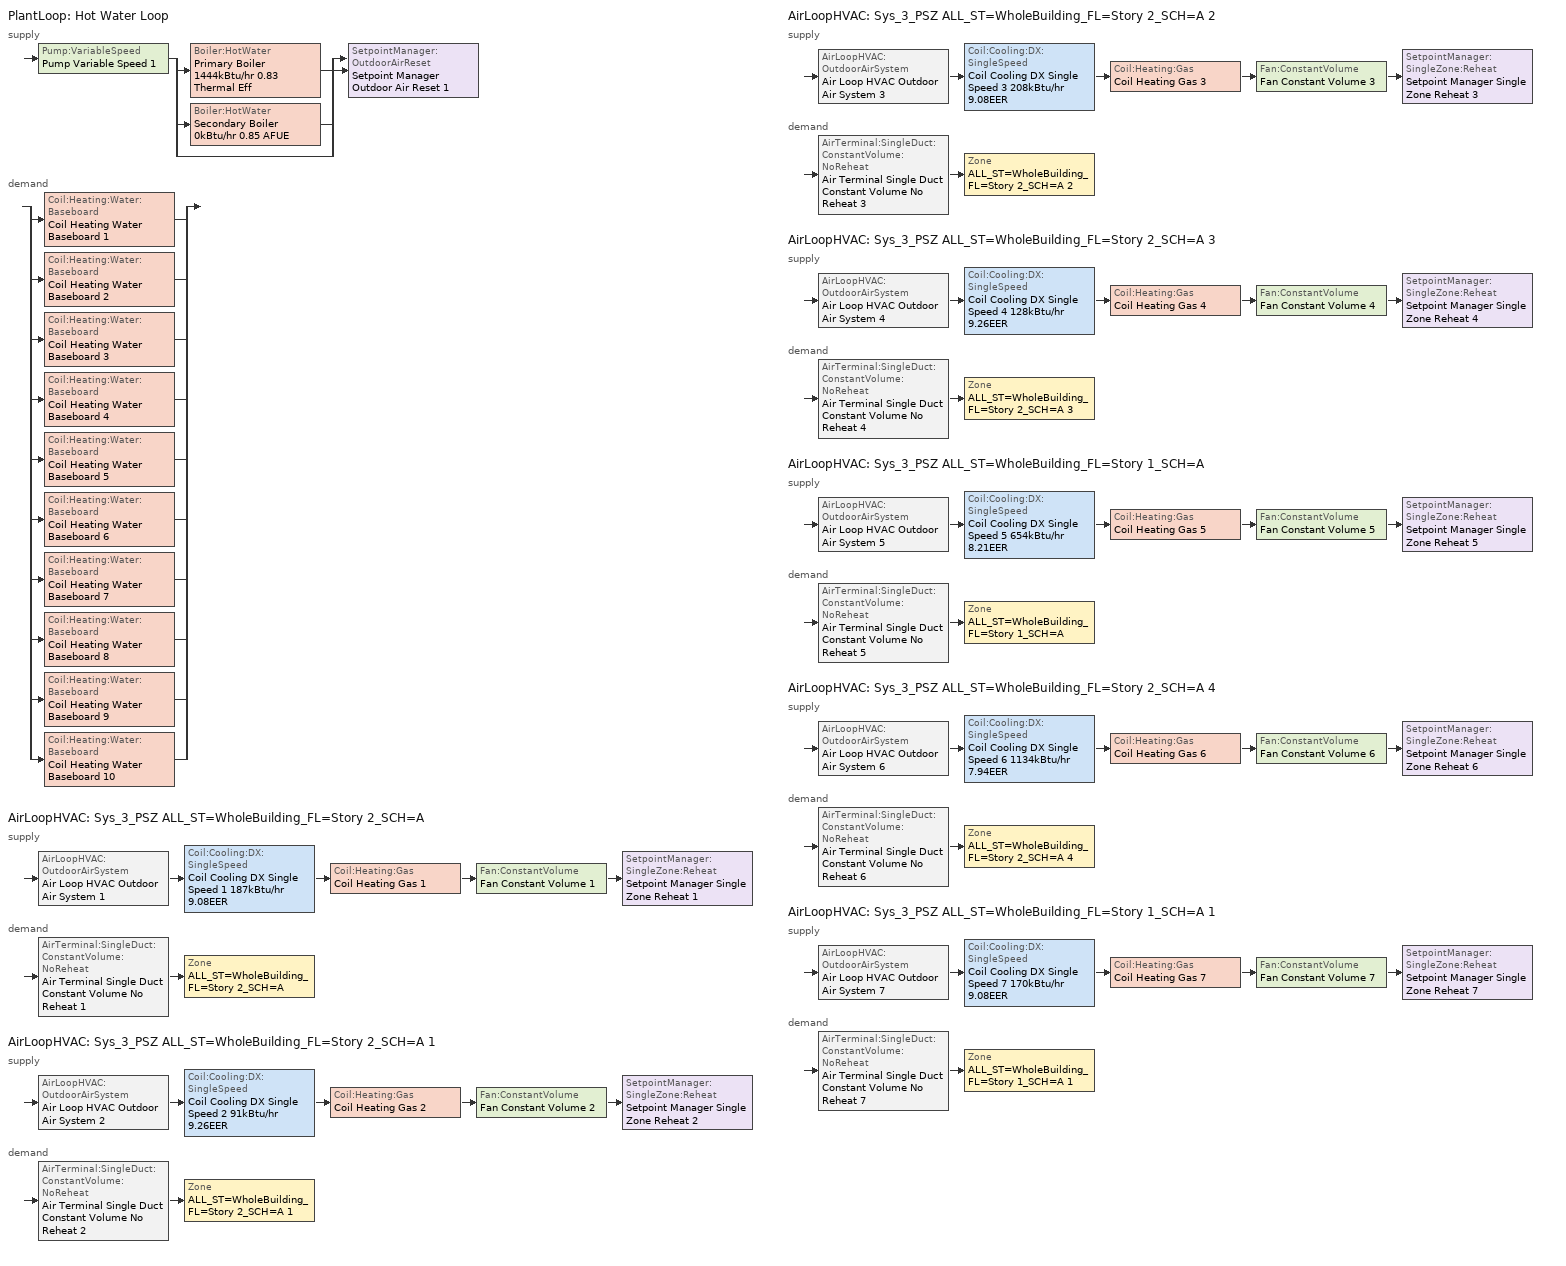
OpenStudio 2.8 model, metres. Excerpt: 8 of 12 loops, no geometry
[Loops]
PlantLoop 'Hot Water Loop'
 supply: Pump:VariableSpeed 'Pump Variable Speed 1' > split
  | Boiler:HotWater 'Primary Boiler 1444kBtu/hr 0.83 Thermal Eff'
  | Boiler:HotWater 'Secondary Boiler 0kBtu/hr 0.85 AFUE'
  | bypass
  join > SetpointManager:OutdoorAirReset 'Setpoint Manager Outdoor Air Reset 1'
 demand: split
  | Coil:Heating:Water:Baseboard 'Coil Heating Water Baseboard 1'
  | Coil:Heating:Water:Baseboard 'Coil Heating Water Baseboard 2'
  | Coil:Heating:Water:Baseboard 'Coil Heating Water Baseboard 3'
  | Coil:Heating:Water:Baseboard 'Coil Heating Water Baseboard 4'
  | Coil:Heating:Water:Baseboard 'Coil Heating Water Baseboard 5'
  | Coil:Heating:Water:Baseboard 'Coil Heating Water Baseboard 6'
  | Coil:Heating:Water:Baseboard 'Coil Heating Water Baseboard 7'
  | Coil:Heating:Water:Baseboard 'Coil Heating Water Baseboard 8'
  | Coil:Heating:Water:Baseboard 'Coil Heating Water Baseboard 9'
  | Coil:Heating:Water:Baseboard 'Coil Heating Water Baseboard 10'
AirLoopHVAC 'Sys_3_PSZ ALL_ST=WholeBuilding_FL=Story 2_SCH=A'
 supply: AirLoopHVAC:OutdoorAirSystem 'Air Loop HVAC Outdoor Air System 1' > Coil:Cooling:DX:SingleSpeed 'Coil Cooling DX Single Speed 1 187kBtu/hr 9.08EER' > Coil:Heating:Gas 'Coil Heating Gas 1' > Fan:ConstantVolume 'Fan Constant Volume 1' > SetpointManager:SingleZone:Reheat 'Setpoint Manager Single Zone Reheat 1'
 demand: AirTerminal:SingleDuct:ConstantVolume:NoReheat 'Air Terminal Single Duct Constant Volume No Reheat 1' > Zone 'ALL_ST=WholeBuilding_FL=Story 2_SCH=A'
AirLoopHVAC 'Sys_3_PSZ ALL_ST=WholeBuilding_FL=Story 2_SCH=A 1'
 supply: AirLoopHVAC:OutdoorAirSystem 'Air Loop HVAC Outdoor Air System 2' > Coil:Cooling:DX:SingleSpeed 'Coil Cooling DX Single Speed 2 91kBtu/hr 9.26EER' > Coil:Heating:Gas 'Coil Heating Gas 2' > Fan:ConstantVolume 'Fan Constant Volume 2' > SetpointManager:SingleZone:Reheat 'Setpoint Manager Single Zone Reheat 2'
 demand: AirTerminal:SingleDuct:ConstantVolume:NoReheat 'Air Terminal Single Duct Constant Volume No Reheat 2' > Zone 'ALL_ST=WholeBuilding_FL=Story 2_SCH=A 1'
AirLoopHVAC 'Sys_3_PSZ ALL_ST=WholeBuilding_FL=Story 2_SCH=A 2'
 supply: AirLoopHVAC:OutdoorAirSystem 'Air Loop HVAC Outdoor Air System 3' > Coil:Cooling:DX:SingleSpeed 'Coil Cooling DX Single Speed 3 208kBtu/hr 9.08EER' > Coil:Heating:Gas 'Coil Heating Gas 3' > Fan:ConstantVolume 'Fan Constant Volume 3' > SetpointManager:SingleZone:Reheat 'Setpoint Manager Single Zone Reheat 3'
 demand: AirTerminal:SingleDuct:ConstantVolume:NoReheat 'Air Terminal Single Duct Constant Volume No Reheat 3' > Zone 'ALL_ST=WholeBuilding_FL=Story 2_SCH=A 2'
AirLoopHVAC 'Sys_3_PSZ ALL_ST=WholeBuilding_FL=Story 2_SCH=A 3'
 supply: AirLoopHVAC:OutdoorAirSystem 'Air Loop HVAC Outdoor Air System 4' > Coil:Cooling:DX:SingleSpeed 'Coil Cooling DX Single Speed 4 128kBtu/hr 9.26EER' > Coil:Heating:Gas 'Coil Heating Gas 4' > Fan:ConstantVolume 'Fan Constant Volume 4' > SetpointManager:SingleZone:Reheat 'Setpoint Manager Single Zone Reheat 4'
 demand: AirTerminal:SingleDuct:ConstantVolume:NoReheat 'Air Terminal Single Duct Constant Volume No Reheat 4' > Zone 'ALL_ST=WholeBuilding_FL=Story 2_SCH=A 3'
AirLoopHVAC 'Sys_3_PSZ ALL_ST=WholeBuilding_FL=Story 1_SCH=A'
 supply: AirLoopHVAC:OutdoorAirSystem 'Air Loop HVAC Outdoor Air System 5' > Coil:Cooling:DX:SingleSpeed 'Coil Cooling DX Single Speed 5 654kBtu/hr 8.21EER' > Coil:Heating:Gas 'Coil Heating Gas 5' > Fan:ConstantVolume 'Fan Constant Volume 5' > SetpointManager:SingleZone:Reheat 'Setpoint Manager Single Zone Reheat 5'
 demand: AirTerminal:SingleDuct:ConstantVolume:NoReheat 'Air Terminal Single Duct Constant Volume No Reheat 5' > Zone 'ALL_ST=WholeBuilding_FL=Story 1_SCH=A'
AirLoopHVAC 'Sys_3_PSZ ALL_ST=WholeBuilding_FL=Story 2_SCH=A 4'
 supply: AirLoopHVAC:OutdoorAirSystem 'Air Loop HVAC Outdoor Air System 6' > Coil:Cooling:DX:SingleSpeed 'Coil Cooling DX Single Speed 6 1134kBtu/hr 7.94EER' > Coil:Heating:Gas 'Coil Heating Gas 6' > Fan:ConstantVolume 'Fan Constant Volume 6' > SetpointManager:SingleZone:Reheat 'Setpoint Manager Single Zone Reheat 6'
 demand: AirTerminal:SingleDuct:ConstantVolume:NoReheat 'Air Terminal Single Duct Constant Volume No Reheat 6' > Zone 'ALL_ST=WholeBuilding_FL=Story 2_SCH=A 4'
AirLoopHVAC 'Sys_3_PSZ ALL_ST=WholeBuilding_FL=Story 1_SCH=A 1'
 supply: AirLoopHVAC:OutdoorAirSystem 'Air Loop HVAC Outdoor Air System 7' > Coil:Cooling:DX:SingleSpeed 'Coil Cooling DX Single Speed 7 170kBtu/hr 9.08EER' > Coil:Heating:Gas 'Coil Heating Gas 7' > Fan:ConstantVolume 'Fan Constant Volume 7' > SetpointManager:SingleZone:Reheat 'Setpoint Manager Single Zone Reheat 7'
 demand: AirTerminal:SingleDuct:ConstantVolume:NoReheat 'Air Terminal Single Duct Constant Volume No Reheat 7' > Zone 'ALL_ST=WholeBuilding_FL=Story 1_SCH=A 1'
[Sizing:Zone] Zone Cooling Design Supply Air Temperature Input Method=SupplyAirTemperature; Zone Cooling Design Supply Air Temperature {C}=13; Zone Cooling Design Supply Air Temperature Difference {deltaC}=11.11; Zone Heating Design Supply Air Temperature Input Method=SupplyAirTemperature; Zone Heating Design Supply Air Temperature {C}=43; Zone Heating Design Supply Air Temperature Difference {deltaC}=11.11; Zone Cooling Design Supply Air Humidity Ratio {kg-H2O/kg-air}=0.0085; Zone Heating Design Supply Air Humidity Ratio {kg-H2O/kg-air}=0.008; Zone Heating Sizing Factor=1.3; Zone Cooling Sizing Factor=1.1; Cooling Design Air Flow Method=DesignDay; Heating Design Air Flow Method=DesignDay; Account for Dedicated Outdoor Air System=No; Dedicated Outdoor Air System Control Strategy=NeutralSupplyAir; Dedicated Outdoor Air Low Setpoint Temperature for Design {C}=autosize; Dedicated Outdoor Air High Setpoint Temperature for Design {C}=autosize
ALL_ST=WholeBuilding_FL=Story 2_SCH=A; ALL_ST=WholeBuilding_FL=Story 2_SCH=A 1; ALL_ST=WholeBuilding_FL=Story 2_SCH=A 2; ALL_ST=WholeBuilding_FL=Story 2_SCH=A 3; ALL_ST=WholeBuilding_FL=Story 1_SCH=A; ALL_ST=WholeBuilding_FL=Story 2_SCH=A 4; ALL_ST=WholeBuilding_FL=Story 1_SCH=A 1
[Zone equipment]
ALL_ST=WholeBuilding_FL=Story 2_SCH=A: Air Terminal Single Duct Constant Volume No Reheat 1, Zone HVAC Baseboard Convective Water 1
ALL_ST=WholeBuilding_FL=Story 2_SCH=A 1: Air Terminal Single Duct Constant Volume No Reheat 2, Zone HVAC Baseboard Convective Water 2
ALL_ST=WholeBuilding_FL=Story 2_SCH=A 2: Air Terminal Single Duct Constant Volume No Reheat 3, Zone HVAC Baseboard Convective Water 3
ALL_ST=WholeBuilding_FL=Story 2_SCH=A 3: Air Terminal Single Duct Constant Volume No Reheat 4, Zone HVAC Baseboard Convective Water 4
ALL_ST=WholeBuilding_FL=Story 1_SCH=A: Air Terminal Single Duct Constant Volume No Reheat 5, Zone HVAC Baseboard Convective Water 5
ALL_ST=WholeBuilding_FL=Story 2_SCH=A 4: Air Terminal Single Duct Constant Volume No Reheat 6, Zone HVAC Baseboard Convective Water 6
ALL_ST=WholeBuilding_FL=Story 1_SCH=A 1: Air Terminal Single Duct Constant Volume No Reheat 7, Zone HVAC Baseboard Convective Water 7
[PlantLoop]
Hot Water Loop: Fluid Type=Water; Glycol Concentration=0; Plant Loop Volume {m3}=Autocalculate; Load Distribution Scheme=Optimal
[Sizing:Plant]
Hot Water Loop: Loop Type=Heating; Design Loop Exit Temperature {C}=82; Loop Design Temperature Difference {deltaC}=16; Sizing Option=NonCoincident; Zone Timesteps in Averaging Window=1; Coincident Sizing Factor Mode=None
[Pump:VariableSpeed]
Pump Variable Speed 1: Motor Efficiency=0.865; Pump Control Type=Intermittent; Skin Loss Radiative Fraction=0.5; Design Power Sizing Method=PowerPerFlowPerPressure; Design Electric Power per Unit Flow Rate {W/(m3/s)}=348701.1; Design Shaft Power per Unit Flow Rate per Unit Head {W-s/m3-Pa}=1.45151; Design Minimum Flow Rate Fraction=0
[Boiler:HotWater] Fuel Type=NaturalGas; Normalized Boiler Efficiency Curve=BOILER-EFFFPLR-NECB2011; Water Outlet Upper Temperature Limit {C}=99; Parasitic Electric Load {W}=0; Sizing Factor=1
Name | Nominal Capacity {W} | Nominal Thermal Efficiency | Minimum Part Load Ratio | Boiler Flow Mode
Primary Boiler 1444kBtu/hr 0.83 Thermal Eff | 423153 | 0.83 | 0.25 | LeavingSetpointModulated
Secondary Boiler 0kBtu/hr 0.85 AFUE | 0.001 | 0.85 |  | ConstantFlow
[SetpointManager:OutdoorAirReset]
Setpoint Manager Outdoor Air Reset 1: Control Variable=Temperature; Setpoint at Outdoor Low Temperature {C}=82; Outdoor Low Temperature {C}=-16; Setpoint at Outdoor High Temperature {C}=60; Outdoor High Temperature {C}=0
[AirLoopHVAC] Design Supply Air Flow Rate {m3/s}=AutoSize
Name | Availability Schedule
Sys_3_PSZ ALL_ST=WholeBuilding_FL=Story 2_SCH=A | Sys_3_PSZ ALL_ST=WholeBuilding_FL=Story 2_SCH=A Occ Sch
Sys_3_PSZ ALL_ST=WholeBuilding_FL=Story 2_SCH=A 1 | Sys_3_PSZ ALL_ST=WholeBuilding_FL=Story 2_SCH=A 1 Occ Sch
Sys_3_PSZ ALL_ST=WholeBuilding_FL=Story 2_SCH=A 2 | Sys_3_PSZ ALL_ST=WholeBuilding_FL=Story 2_SCH=A 2 Occ Sch
Sys_3_PSZ ALL_ST=WholeBuilding_FL=Story 2_SCH=A 3 | Sys_3_PSZ ALL_ST=WholeBuilding_FL=Story 2_SCH=A 3 Occ Sch
Sys_3_PSZ ALL_ST=WholeBuilding_FL=Story 1_SCH=A | Sys_3_PSZ ALL_ST=WholeBuilding_FL=Story 1_SCH=A Occ Sch
Sys_3_PSZ ALL_ST=WholeBuilding_FL=Story 2_SCH=A 4 | Sys_3_PSZ ALL_ST=WholeBuilding_FL=Story 2_SCH=A 4 Occ Sch
Sys_3_PSZ ALL_ST=WholeBuilding_FL=Story 1_SCH=A 1 | Sys_3_PSZ ALL_ST=WholeBuilding_FL=Story 1_SCH=A 1 Occ Sch
[Sizing:System] Type of Load to Size On=Sensible; Design Outdoor Air Flow Rate {m3/s}=Autosize; Central Heating Maximum System Air Flow Ratio=1; Preheat Design Temperature {C}=7; Preheat Design Humidity Ratio {kg-H2O/kg-Air}=0.008; Precool Design Temperature {C}=13; Precool Design Humidity Ratio {kg-H2O/kg-Air}=0.008; Central Cooling Design Supply Air Temperature {C}=13; Central Heating Design Supply Air Temperature {C}=43; Sizing Option=NonCoincident; 100% Outdoor Air in Cooling=No; 100% Outdoor Air in Heating=No; Central Cooling Design Supply Air Humidity Ratio {kg-H2O/kg-Air}=0.0085; Central Heating Design Supply Air Humidity Ratio {kg-H2O/kg-Air}=0.008; Cooling Design Air Flow Method=DesignDay; Cooling Design Air Flow Rate {m3/s}=0; Heating Design Air Flow Method=DesignDay; Heating Design Air Flow Rate {m3/s}=0; System Outdoor Air Method=ZoneSum; Zone Maximum Outdoor Air Fraction=1; Cooling Supply Air Flow Rate Per Floor Area {m3/s-m2}=0.00996765; Cooling Fraction of Autosized Cooling Supply Air Flow Rate=1; Cooling Supply Air Flow Rate Per Unit Cooling Capacity {m3/s-W}=3.94755e-05; Heating Supply Air Flow Rate Per Floor Area {m3/s-m2}=0.00996765; Heating Fraction of Autosized Heating Supply Air Flow Rate=1; Heating Fraction of Autosized Cooling Supply Air Flow Rate=1; Heating Supply Air Flow Rate Per Unit Heating Capacity {m3/s-W}=3.15882e-05; Cooling Design Capacity Method=CoolingDesignCapacity; Cooling Design Capacity {W}=autosize; Cooling Design Capacity Per Floor Area {W/m2}=234.7; Fraction of Autosized Cooling Design Capacity=1; Heating Design Capacity Method=HeatingDesignCapacity; Heating Design Capacity {W}=autosize; Heating Design Capacity Per Floor Area {W/m2}=157; Fraction of Autosized Heating Design Capacity=1; Central Cooling Capacity Control Method=OnOff
Sys_3_PSZ ALL_ST=WholeBuilding_FL=Story 2_SCH=A; Sys_3_PSZ ALL_ST=WholeBuilding_FL=Story 2_SCH=A 1; Sys_3_PSZ ALL_ST=WholeBuilding_FL=Story 2_SCH=A 2; Sys_3_PSZ ALL_ST=WholeBuilding_FL=Story 2_SCH=A 3; Sys_3_PSZ ALL_ST=WholeBuilding_FL=Story 1_SCH=A; Sys_3_PSZ ALL_ST=WholeBuilding_FL=Story 2_SCH=A 4; Sys_3_PSZ ALL_ST=WholeBuilding_FL=Story 1_SCH=A 1
[Fan:ConstantVolume] Availability Schedule=Always On Discrete; Fan Total Efficiency=0.39975; Pressure Rise {Pa}=640; Maximum Flow Rate {m3/s}=AutoSize; Motor Efficiency=0.615
Fan Constant Volume 1; Fan Constant Volume 2; Fan Constant Volume 3; Fan Constant Volume 4; Fan Constant Volume 5; Fan Constant Volume 6; Fan Constant Volume 7
[Coil:Heating:Gas] Availability Schedule=Always On Discrete; Nominal Capacity {W}=AutoSize; Parasitic Electric Load {W}=0; Part Load Fraction Correlation Curve=FURNACE-EFFPLR-NECB2011; Parasitic Gas Load {W}=0
Name | Gas Burner Efficiency
Coil Heating Gas 1; Coil Heating Gas 3; Coil Heating Gas 4; Coil Heating Gas 5; Coil Heating Gas 6; Coil Heating Gas 7 | 0.81
Coil Heating Gas 2 | 0.924
[Coil:Cooling:DX:SingleSpeed] Availability Schedule=Always On Discrete; Rated Total Cooling Capacity {W}=autosize; Rated Sensible Heat Ratio=autosize; Rated Air Flow Rate {m3/s}=autosize; Rated Evaporator Fan Power Per Volume Flow Rate {W/(m3/s)}=773.3; Total Cooling Capacity Function of Temperature Curve=DXCOOL-NECB2011-REF-CAPFT; Total Cooling Capacity Function of Flow Fraction Curve=DXCOOL-NECB2011-REF-CAPFFLOW; Energy Input Ratio Function of Temperature Curve=DXCOOL-NECB2011-REF-COOLEIRFT; Energy Input Ratio Function of Flow Fraction Curve=DXCOOL-NECB2011-REF-COOLEIRFFLOW; Part Load Fraction Correlation Curve=DXCOOL-NECB2011-REF-COOLPLFFPLR; Condenser Type=AirCooled; Evaporative Condenser Effectiveness=0; Evaporative Condenser Air Flow Rate {m3/s}=Autosize; Evaporative Condenser Pump Rated Power Consumption {W}=Autosize; Crankcase Heater Capacity {W}=0; Maximum Outdoor Dry-Bulb Temperature for Crankcase Heater Operation {C}=0; Basin Heater Capacity {W/K}=0; Basin Heater Setpoint Temperature {C}=10
Name | Rated COP {W/W}
Coil Cooling DX Single Speed 1 187kBtu/hr 9.08EER; Coil Cooling DX Single Speed 3 208kBtu/hr 9.08EER; Coil Cooling DX Single Speed 7 170kBtu/hr 9.08EER | 3.15956
Coil Cooling DX Single Speed 2 91kBtu/hr 9.26EER; Coil Cooling DX Single Speed 4 128kBtu/hr 9.26EER | 3.21949
Coil Cooling DX Single Speed 5 654kBtu/hr 8.21EER | 2.8699
Coil Cooling DX Single Speed 6 1134kBtu/hr 7.94EER | 2.78
[Controller:OutdoorAir] Minimum Outdoor Air Flow Rate {m3/s}=autosize; Maximum Outdoor Air Flow Rate {m3/s}=Autosize; Economizer Control Type=DifferentialEnthalpy; Economizer Control Action Type=ModulateFlow; Lockout Type=NoLockout; Minimum Limit Type=FixedMinimum; High Humidity Control=No; Heat Recovery Bypass Control Type=BypassWhenOAFlowGreaterThanMinimum
Name | Minimum Outdoor Air Schedule | Controller Mechanical Ventilation
Controller Outdoor Air 1 | Sys_3_PSZ ALL_ST=WholeBuilding_FL=Story 2_SCH=A Occ Sch | Controller Mechanical Ventilation 1
Controller Outdoor Air 2 | Sys_3_PSZ ALL_ST=WholeBuilding_FL=Story 2_SCH=A 1 Occ Sch | Controller Mechanical Ventilation 2
Controller Outdoor Air 3 | Sys_3_PSZ ALL_ST=WholeBuilding_FL=Story 2_SCH=A 2 Occ Sch | Controller Mechanical Ventilation 3
Controller Outdoor Air 4 | Sys_3_PSZ ALL_ST=WholeBuilding_FL=Story 2_SCH=A 3 Occ Sch | Controller Mechanical Ventilation 4
Controller Outdoor Air 5 | Sys_3_PSZ ALL_ST=WholeBuilding_FL=Story 1_SCH=A Occ Sch | Controller Mechanical Ventilation 5
Controller Outdoor Air 6 | Sys_3_PSZ ALL_ST=WholeBuilding_FL=Story 2_SCH=A 4 Occ Sch | Controller Mechanical Ventilation 6
Controller Outdoor Air 7 | Sys_3_PSZ ALL_ST=WholeBuilding_FL=Story 1_SCH=A 1 Occ Sch | Controller Mechanical Ventilation 7
[Controller:MechanicalVentilation] Availability Schedule=Always On Discrete; System Outdoor Air Method=ZoneSum
Controller Mechanical Ventilation 1; Controller Mechanical Ventilation 2; Controller Mechanical Ventilation 3; Controller Mechanical Ventilation 4; Controller Mechanical Ventilation 5; Controller Mechanical Ventilation 6; Controller Mechanical Ventilation 7
[AirLoopHVAC:OutdoorAirSystem]
Name | Controller
Air Loop HVAC Outdoor Air System 1 | Controller Outdoor Air 1
Air Loop HVAC Outdoor Air System 2 | Controller Outdoor Air 2
Air Loop HVAC Outdoor Air System 3 | Controller Outdoor Air 3
Air Loop HVAC Outdoor Air System 4 | Controller Outdoor Air 4
Air Loop HVAC Outdoor Air System 5 | Controller Outdoor Air 5
Air Loop HVAC Outdoor Air System 6 | Controller Outdoor Air 6
Air Loop HVAC Outdoor Air System 7 | Controller Outdoor Air 7
[SetpointManager:SingleZone:Reheat] Minimum Supply Air Temperature {C}=13; Maximum Supply Air Temperature {C}=43
Name | Control Zone
Setpoint Manager Single Zone Reheat 1 | ALL_ST=WholeBuilding_FL=Story 2_SCH=A
Setpoint Manager Single Zone Reheat 2 | ALL_ST=WholeBuilding_FL=Story 2_SCH=A 1
Setpoint Manager Single Zone Reheat 3 | ALL_ST=WholeBuilding_FL=Story 2_SCH=A 2
Setpoint Manager Single Zone Reheat 4 | ALL_ST=WholeBuilding_FL=Story 2_SCH=A 3
Setpoint Manager Single Zone Reheat 5 | ALL_ST=WholeBuilding_FL=Story 1_SCH=A
Setpoint Manager Single Zone Reheat 6 | ALL_ST=WholeBuilding_FL=Story 2_SCH=A 4
Setpoint Manager Single Zone Reheat 7 | ALL_ST=WholeBuilding_FL=Story 1_SCH=A 1
[AirTerminal:SingleDuct:ConstantVolume:NoReheat] Availability Schedule=Always On Discrete; Maximum Air Flow Rate {m3/s}=AutoSize
Air Terminal Single Duct Constant Volume No Reheat 1; Air Terminal Single Duct Constant Volume No Reheat 2; Air Terminal Single Duct Constant Volume No Reheat 3; Air Terminal Single Duct Constant Volume No Reheat 4; Air Terminal Single Duct Constant Volume No Reheat 5; Air Terminal Single Duct Constant Volume No Reheat 6; Air Terminal Single Duct Constant Volume No Reheat 7
[Coil:Heating:Water:Baseboard] Heating Design Capacity Method=HeatingDesignCapacity; Heating Design Capacity {W}=autosize; Heating Design Capacity Per Floor Area {W/m2}=0; Fraction of Autosized Heating Design Capacity=0.8
Coil Heating Water Baseboard 1; Coil Heating Water Baseboard 2; Coil Heating Water Baseboard 3; Coil Heating Water Baseboard 4; Coil Heating Water Baseboard 5; Coil Heating Water Baseboard 6; Coil Heating Water Baseboard 7; Coil Heating Water Baseboard 8; Coil Heating Water Baseboard 9; Coil Heating Water Baseboard 10
[ZoneHVAC:Baseboard:Convective:Water] Availability Schedule=Always On Discrete
Name | Heating Coil
Zone HVAC Baseboard Convective Water 1 | Coil Heating Water Baseboard 1
Zone HVAC Baseboard Convective Water 2 | Coil Heating Water Baseboard 2
Zone HVAC Baseboard Convective Water 3 | Coil Heating Water Baseboard 3
Zone HVAC Baseboard Convective Water 4 | Coil Heating Water Baseboard 4
Zone HVAC Baseboard Convective Water 5 | Coil Heating Water Baseboard 5
Zone HVAC Baseboard Convective Water 6 | Coil Heating Water Baseboard 6
Zone HVAC Baseboard Convective Water 7 | Coil Heating Water Baseboard 7
Zone HVAC Baseboard Convective Water 8 | Coil Heating Water Baseboard 8
Zone HVAC Baseboard Convective Water 9 | Coil Heating Water Baseboard 9
Zone HVAC Baseboard Convective Water 10 | Coil Heating Water Baseboard 10
[Schedule:Ruleset]
Name | Default Day Schedule | Summer Design Day Schedule | Winter Design Day Schedule
Sys_3_PSZ ALL_ST=WholeBuilding_FL=Story 1_SCH=A Occ Sch | Sys_3_PSZ ALL_ST=WholeBuilding_FL=Story 1_SCH=A Occ Sch Default | Sys_3_PSZ ALL_ST=WholeBuilding_FL=Story 1_SCH=A Occ Sch Summer Design Day | Sys_3_PSZ ALL_ST=WholeBuilding_FL=Story 1_SCH=A Occ Sch Winter Design Day
Sys_3_PSZ ALL_ST=WholeBuilding_FL=Story 1_SCH=A 1 Occ Sch | Sys_3_PSZ ALL_ST=WholeBuilding_FL=Story 1_SCH=A 1 Occ Sch Default | Sys_3_PSZ ALL_ST=WholeBuilding_FL=Story 1_SCH=A 1 Occ Sch Summer Design Day | Sys_3_PSZ ALL_ST=WholeBuilding_FL=Story 1_SCH=A 1 Occ Sch Winter Design Day
Sys_3_PSZ ALL_ST=WholeBuilding_FL=Story 2_SCH=A Occ Sch | Sys_3_PSZ ALL_ST=WholeBuilding_FL=Story 2_SCH=A Occ Sch Default | Sys_3_PSZ ALL_ST=WholeBuilding_FL=Story 2_SCH=A Occ Sch Summer Design Day | Sys_3_PSZ ALL_ST=WholeBuilding_FL=Story 2_SCH=A Occ Sch Winter Design Day
Sys_3_PSZ ALL_ST=WholeBuilding_FL=Story 2_SCH=A 1 Occ Sch | Sys_3_PSZ ALL_ST=WholeBuilding_FL=Story 2_SCH=A 1 Occ Sch Default | Sys_3_PSZ ALL_ST=WholeBuilding_FL=Story 2_SCH=A 1 Occ Sch Summer Design Day | Sys_3_PSZ ALL_ST=WholeBuilding_FL=Story 2_SCH=A 1 Occ Sch Winter Design Day
Sys_3_PSZ ALL_ST=WholeBuilding_FL=Story 2_SCH=A 2 Occ Sch | Sys_3_PSZ ALL_ST=WholeBuilding_FL=Story 2_SCH=A 2 Occ Sch Default | Sys_3_PSZ ALL_ST=WholeBuilding_FL=Story 2_SCH=A 2 Occ Sch Summer Design Day | Sys_3_PSZ ALL_ST=WholeBuilding_FL=Story 2_SCH=A 2 Occ Sch Winter Design Day
Sys_3_PSZ ALL_ST=WholeBuilding_FL=Story 2_SCH=A 3 Occ Sch | Sys_3_PSZ ALL_ST=WholeBuilding_FL=Story 2_SCH=A 3 Occ Sch Default | Sys_3_PSZ ALL_ST=WholeBuilding_FL=Story 2_SCH=A 3 Occ Sch Summer Design Day | Sys_3_PSZ ALL_ST=WholeBuilding_FL=Story 2_SCH=A 3 Occ Sch Winter Design Day
Sys_3_PSZ ALL_ST=WholeBuilding_FL=Story 2_SCH=A 4 Occ Sch | Sys_3_PSZ ALL_ST=WholeBuilding_FL=Story 2_SCH=A 4 Occ Sch Default | Sys_3_PSZ ALL_ST=WholeBuilding_FL=Story 2_SCH=A 4 Occ Sch Summer Design Day | Sys_3_PSZ ALL_ST=WholeBuilding_FL=Story 2_SCH=A 4 Occ Sch Winter Design Day
[Schedule:Day]
Sys_3_PSZ ALL_ST=WholeBuilding_FL=Story 1_SCH=A Occ Sch Default; Sys_3_PSZ ALL_ST=WholeBuilding_FL=Story 1_SCH=A Occ Sch Winter Design Day; Sys_3_PSZ ALL_ST=WholeBuilding_FL=Story 1_SCH=A Occ Sch Summer Design Day; Sys_3_PSZ ALL_ST=WholeBuilding_FL=Story 1_SCH=A 1 Occ Sch Default; Sys_3_PSZ ALL_ST=WholeBuilding_FL=Story 1_SCH=A 1 Occ Sch Winter Design Day; Sys_3_PSZ ALL_ST=WholeBuilding_FL=Story 1_SCH=A 1 Occ Sch Summer Design Day; Sys_3_PSZ ALL_ST=WholeBuilding_FL=Story 2_SCH=A Occ Sch Default; Sys_3_PSZ ALL_ST=WholeBuilding_FL=Story 2_SCH=A Occ Sch Winter Design Day; Sys_3_PSZ ALL_ST=WholeBuilding_FL=Story 2_SCH=A Occ Sch Summer Design Day; Sys_3_PSZ ALL_ST=WholeBuilding_FL=Story 2_SCH=A 1 Occ Sch Default; Sys_3_PSZ ALL_ST=WholeBuilding_FL=Story 2_SCH=A 1 Occ Sch Winter Design Day; Sys_3_PSZ ALL_ST=WholeBuilding_FL=Story 2_SCH=A 1 Occ Sch Summer Design Day; Sys_3_PSZ ALL_ST=WholeBuilding_FL=Story 2_SCH=A 2 Occ Sch Default; Sys_3_PSZ ALL_ST=WholeBuilding_FL=Story 2_SCH=A 2 Occ Sch Winter Design Day; Sys_3_PSZ ALL_ST=WholeBuilding_FL=Story 2_SCH=A 2 Occ Sch Summer Design Day; Sys_3_PSZ ALL_ST=WholeBuilding_FL=Story 2_SCH=A 3 Occ Sch Default; Sys_3_PSZ ALL_ST=WholeBuilding_FL=Story 2_SCH=A 3 Occ Sch Winter Design Day; Sys_3_PSZ ALL_ST=WholeBuilding_FL=Story 2_SCH=A 3 Occ Sch Summer Design Day; Sys_3_PSZ ALL_ST=WholeBuilding_FL=Story 2_SCH=A 4 Occ Sch Default; Sys_3_PSZ ALL_ST=WholeBuilding_FL=Story 2_SCH=A 4 Occ Sch Winter Design Day; Sys_3_PSZ ALL_ST=WholeBuilding_FL=Story 2_SCH=A 4 Occ Sch Summer Design Day: 24, 0, 1
Sys_3_PSZ ALL_ST=WholeBuilding_FL=Story 1_SCH=A Occ Sch Monday; Sys_3_PSZ ALL_ST=WholeBuilding_FL=Story 1_SCH=A Occ Sch Tuesday; Sys_3_PSZ ALL_ST=WholeBuilding_FL=Story 1_SCH=A Occ Sch Wednesday; Sys_3_PSZ ALL_ST=WholeBuilding_FL=Story 1_SCH=A Occ Sch Thursday; Sys_3_PSZ ALL_ST=WholeBuilding_FL=Story 1_SCH=A Occ Sch Friday; Sys_3_PSZ ALL_ST=WholeBuilding_FL=Story 1_SCH=A 1 Occ Sch Monday; Sys_3_PSZ ALL_ST=WholeBuilding_FL=Story 1_SCH=A 1 Occ Sch Tuesday; Sys_3_PSZ ALL_ST=WholeBuilding_FL=Story 1_SCH=A 1 Occ Sch Wednesday; Sys_3_PSZ ALL_ST=WholeBuilding_FL=Story 1_SCH=A 1 Occ Sch Thursday; Sys_3_PSZ ALL_ST=WholeBuilding_FL=Story 1_SCH=A 1 Occ Sch Friday; Sys_3_PSZ ALL_ST=WholeBuilding_FL=Story 2_SCH=A Occ Sch Monday; Sys_3_PSZ ALL_ST=WholeBuilding_FL=Story 2_SCH=A Occ Sch Tuesday; Sys_3_PSZ ALL_ST=WholeBuilding_FL=Story 2_SCH=A Occ Sch Wednesday; Sys_3_PSZ ALL_ST=WholeBuilding_FL=Story 2_SCH=A Occ Sch Thursday; Sys_3_PSZ ALL_ST=WholeBuilding_FL=Story 2_SCH=A Occ Sch Friday; Sys_3_PSZ ALL_ST=WholeBuilding_FL=Story 2_SCH=A 1 Occ Sch Monday; Sys_3_PSZ ALL_ST=WholeBuilding_FL=Story 2_SCH=A 1 Occ Sch Tuesday; Sys_3_PSZ ALL_ST=WholeBuilding_FL=Story 2_SCH=A 1 Occ Sch Wednesday; Sys_3_PSZ ALL_ST=WholeBuilding_FL=Story 2_SCH=A 1 Occ Sch Thursday; Sys_3_PSZ ALL_ST=WholeBuilding_FL=Story 2_SCH=A 1 Occ Sch Friday; Sys_3_PSZ ALL_ST=WholeBuilding_FL=Story 2_SCH=A 2 Occ Sch Monday; Sys_3_PSZ ALL_ST=WholeBuilding_FL=Story 2_SCH=A 2 Occ Sch Tuesday; Sys_3_PSZ ALL_ST=WholeBuilding_FL=Story 2_SCH=A 2 Occ Sch Wednesday; Sys_3_PSZ ALL_ST=WholeBuilding_FL=Story 2_SCH=A 2 Occ Sch Thursday; Sys_3_PSZ ALL_ST=WholeBuilding_FL=Story 2_SCH=A 2 Occ Sch Friday; Sys_3_PSZ ALL_ST=WholeBuilding_FL=Story 2_SCH=A 3 Occ Sch Monday; Sys_3_PSZ ALL_ST=WholeBuilding_FL=Story 2_SCH=A 3 Occ Sch Tuesday; Sys_3_PSZ ALL_ST=WholeBuilding_FL=Story 2_SCH=A 3 Occ Sch Wednesday; Sys_3_PSZ ALL_ST=WholeBuilding_FL=Story 2_SCH=A 3 Occ Sch Thursday; Sys_3_PSZ ALL_ST=WholeBuilding_FL=Story 2_SCH=A 3 Occ Sch Friday; Sys_3_PSZ ALL_ST=WholeBuilding_FL=Story 2_SCH=A 4 Occ Sch Monday; Sys_3_PSZ ALL_ST=WholeBuilding_FL=Story 2_SCH=A 4 Occ Sch Tuesday; Sys_3_PSZ ALL_ST=WholeBuilding_FL=Story 2_SCH=A 4 Occ Sch Wednesday; Sys_3_PSZ ALL_ST=WholeBuilding_FL=Story 2_SCH=A 4 Occ Sch Thursday; Sys_3_PSZ ALL_ST=WholeBuilding_FL=Story 2_SCH=A 4 Occ Sch Friday: 8, 0, 0, 19, 0, 1, 24, 0, 0
Sys_3_PSZ ALL_ST=WholeBuilding_FL=Story 1_SCH=A Occ Sch Saturday; Sys_3_PSZ ALL_ST=WholeBuilding_FL=Story 1_SCH=A Occ Sch Sunday; Sys_3_PSZ ALL_ST=WholeBuilding_FL=Story 1_SCH=A 1 Occ Sch Saturday; Sys_3_PSZ ALL_ST=WholeBuilding_FL=Story 1_SCH=A 1 Occ Sch Sunday; Sys_3_PSZ ALL_ST=WholeBuilding_FL=Story 2_SCH=A Occ Sch Saturday; Sys_3_PSZ ALL_ST=WholeBuilding_FL=Story 2_SCH=A Occ Sch Sunday; Sys_3_PSZ ALL_ST=WholeBuilding_FL=Story 2_SCH=A 1 Occ Sch Saturday; Sys_3_PSZ ALL_ST=WholeBuilding_FL=Story 2_SCH=A 1 Occ Sch Sunday; Sys_3_PSZ ALL_ST=WholeBuilding_FL=Story 2_SCH=A 2 Occ Sch Saturday; Sys_3_PSZ ALL_ST=WholeBuilding_FL=Story 2_SCH=A 2 Occ Sch Sunday; Sys_3_PSZ ALL_ST=WholeBuilding_FL=Story 2_SCH=A 3 Occ Sch Saturday; Sys_3_PSZ ALL_ST=WholeBuilding_FL=Story 2_SCH=A 3 Occ Sch Sunday; Sys_3_PSZ ALL_ST=WholeBuilding_FL=Story 2_SCH=A 4 Occ Sch Saturday; Sys_3_PSZ ALL_ST=WholeBuilding_FL=Story 2_SCH=A 4 Occ Sch Sunday: 24, 0, 0
[Schedule:Rule] Date Specification Type=DateRange; Start Month=1; Start Day=1; End Month=12
Name | Schedule Ruleset | Rule Order | Day Schedule | Apply Monday | End Day | Apply Tuesday | Apply Wednesday | Apply Thursday | Apply Friday | Apply Saturday | Apply Sunday
Sys_3_PSZ ALL_ST=WholeBuilding_FL=Story 1_SCH=A Occ Sch Monday Rule | Sys_3_PSZ ALL_ST=WholeBuilding_FL=Story 1_SCH=A Occ Sch | 6 | Sys_3_PSZ ALL_ST=WholeBuilding_FL=Story 1_SCH=A Occ Sch Monday | Yes | 25
Sys_3_PSZ ALL_ST=WholeBuilding_FL=Story 1_SCH=A Occ Sch Tuesday Rule | Sys_3_PSZ ALL_ST=WholeBuilding_FL=Story 1_SCH=A Occ Sch | 5 | Sys_3_PSZ ALL_ST=WholeBuilding_FL=Story 1_SCH=A Occ Sch Tuesday |  | 26 | Yes
Sys_3_PSZ ALL_ST=WholeBuilding_FL=Story 1_SCH=A Occ Sch Wednesday Rule | Sys_3_PSZ ALL_ST=WholeBuilding_FL=Story 1_SCH=A Occ Sch | 4 | Sys_3_PSZ ALL_ST=WholeBuilding_FL=Story 1_SCH=A Occ Sch Wednesday |  | 27 |  | Yes
Sys_3_PSZ ALL_ST=WholeBuilding_FL=Story 1_SCH=A Occ Sch Thursday Rule | Sys_3_PSZ ALL_ST=WholeBuilding_FL=Story 1_SCH=A Occ Sch | 3 | Sys_3_PSZ ALL_ST=WholeBuilding_FL=Story 1_SCH=A Occ Sch Thursday |  | 28 |  |  | Yes
Sys_3_PSZ ALL_ST=WholeBuilding_FL=Story 1_SCH=A Occ Sch Friday Rule | Sys_3_PSZ ALL_ST=WholeBuilding_FL=Story 1_SCH=A Occ Sch | 2 | Sys_3_PSZ ALL_ST=WholeBuilding_FL=Story 1_SCH=A Occ Sch Friday |  | 29 |  |  |  | Yes
Sys_3_PSZ ALL_ST=WholeBuilding_FL=Story 1_SCH=A Occ Sch Saturday Rule | Sys_3_PSZ ALL_ST=WholeBuilding_FL=Story 1_SCH=A Occ Sch | 1 | Sys_3_PSZ ALL_ST=WholeBuilding_FL=Story 1_SCH=A Occ Sch Saturday |  | 30 |  |  |  |  | Yes
Sys_3_PSZ ALL_ST=WholeBuilding_FL=Story 1_SCH=A Occ Sch Sunday Rule | Sys_3_PSZ ALL_ST=WholeBuilding_FL=Story 1_SCH=A Occ Sch | 0 | Sys_3_PSZ ALL_ST=WholeBuilding_FL=Story 1_SCH=A Occ Sch Sunday |  | 31 |  |  |  |  |  | Yes
Sys_3_PSZ ALL_ST=WholeBuilding_FL=Story 1_SCH=A 1 Occ Sch Monday Rule | Sys_3_PSZ ALL_ST=WholeBuilding_FL=Story 1_SCH=A 1 Occ Sch | 6 | Sys_3_PSZ ALL_ST=WholeBuilding_FL=Story 1_SCH=A 1 Occ Sch Monday | Yes | 25
Sys_3_PSZ ALL_ST=WholeBuilding_FL=Story 1_SCH=A 1 Occ Sch Tuesday Rule | Sys_3_PSZ ALL_ST=WholeBuilding_FL=Story 1_SCH=A 1 Occ Sch | 5 | Sys_3_PSZ ALL_ST=WholeBuilding_FL=Story 1_SCH=A 1 Occ Sch Tuesday |  | 26 | Yes
Sys_3_PSZ ALL_ST=WholeBuilding_FL=Story 1_SCH=A 1 Occ Sch Wednesday Rule | Sys_3_PSZ ALL_ST=WholeBuilding_FL=Story 1_SCH=A 1 Occ Sch | 4 | Sys_3_PSZ ALL_ST=WholeBuilding_FL=Story 1_SCH=A 1 Occ Sch Wednesday |  | 27 |  | Yes
Sys_3_PSZ ALL_ST=WholeBuilding_FL=Story 1_SCH=A 1 Occ Sch Thursday Rule | Sys_3_PSZ ALL_ST=WholeBuilding_FL=Story 1_SCH=A 1 Occ Sch | 3 | Sys_3_PSZ ALL_ST=WholeBuilding_FL=Story 1_SCH=A 1 Occ Sch Thursday |  | 28 |  |  | Yes
Sys_3_PSZ ALL_ST=WholeBuilding_FL=Story 1_SCH=A 1 Occ Sch Friday Rule | Sys_3_PSZ ALL_ST=WholeBuilding_FL=Story 1_SCH=A 1 Occ Sch | 2 | Sys_3_PSZ ALL_ST=WholeBuilding_FL=Story 1_SCH=A 1 Occ Sch Friday |  | 29 |  |  |  | Yes
Sys_3_PSZ ALL_ST=WholeBuilding_FL=Story 1_SCH=A 1 Occ Sch Saturday Rule | Sys_3_PSZ ALL_ST=WholeBuilding_FL=Story 1_SCH=A 1 Occ Sch | 1 | Sys_3_PSZ ALL_ST=WholeBuilding_FL=Story 1_SCH=A 1 Occ Sch Saturday |  | 30 |  |  |  |  | Yes
Sys_3_PSZ ALL_ST=WholeBuilding_FL=Story 1_SCH=A 1 Occ Sch Sunday Rule | Sys_3_PSZ ALL_ST=WholeBuilding_FL=Story 1_SCH=A 1 Occ Sch | 0 | Sys_3_PSZ ALL_ST=WholeBuilding_FL=Story 1_SCH=A 1 Occ Sch Sunday |  | 31 |  |  |  |  |  | Yes
Sys_3_PSZ ALL_ST=WholeBuilding_FL=Story 2_SCH=A Occ Sch Monday Rule | Sys_3_PSZ ALL_ST=WholeBuilding_FL=Story 2_SCH=A Occ Sch | 6 | Sys_3_PSZ ALL_ST=WholeBuilding_FL=Story 2_SCH=A Occ Sch Monday | Yes | 25
Sys_3_PSZ ALL_ST=WholeBuilding_FL=Story 2_SCH=A Occ Sch Tuesday Rule | Sys_3_PSZ ALL_ST=WholeBuilding_FL=Story 2_SCH=A Occ Sch | 5 | Sys_3_PSZ ALL_ST=WholeBuilding_FL=Story 2_SCH=A Occ Sch Tuesday |  | 26 | Yes
Sys_3_PSZ ALL_ST=WholeBuilding_FL=Story 2_SCH=A Occ Sch Wednesday Rule | Sys_3_PSZ ALL_ST=WholeBuilding_FL=Story 2_SCH=A Occ Sch | 4 | Sys_3_PSZ ALL_ST=WholeBuilding_FL=Story 2_SCH=A Occ Sch Wednesday |  | 27 |  | Yes
Sys_3_PSZ ALL_ST=WholeBuilding_FL=Story 2_SCH=A Occ Sch Thursday Rule | Sys_3_PSZ ALL_ST=WholeBuilding_FL=Story 2_SCH=A Occ Sch | 3 | Sys_3_PSZ ALL_ST=WholeBuilding_FL=Story 2_SCH=A Occ Sch Thursday |  | 28 |  |  | Yes
Sys_3_PSZ ALL_ST=WholeBuilding_FL=Story 2_SCH=A Occ Sch Friday Rule | Sys_3_PSZ ALL_ST=WholeBuilding_FL=Story 2_SCH=A Occ Sch | 2 | Sys_3_PSZ ALL_ST=WholeBuilding_FL=Story 2_SCH=A Occ Sch Friday |  | 29 |  |  |  | Yes
Sys_3_PSZ ALL_ST=WholeBuilding_FL=Story 2_SCH=A Occ Sch Saturday Rule | Sys_3_PSZ ALL_ST=WholeBuilding_FL=Story 2_SCH=A Occ Sch | 1 | Sys_3_PSZ ALL_ST=WholeBuilding_FL=Story 2_SCH=A Occ Sch Saturday |  | 30 |  |  |  |  | Yes
Sys_3_PSZ ALL_ST=WholeBuilding_FL=Story 2_SCH=A Occ Sch Sunday Rule | Sys_3_PSZ ALL_ST=WholeBuilding_FL=Story 2_SCH=A Occ Sch | 0 | Sys_3_PSZ ALL_ST=WholeBuilding_FL=Story 2_SCH=A Occ Sch Sunday |  | 31 |  |  |  |  |  | Yes
Sys_3_PSZ ALL_ST=WholeBuilding_FL=Story 2_SCH=A 1 Occ Sch Monday Rule | Sys_3_PSZ ALL_ST=WholeBuilding_FL=Story 2_SCH=A 1 Occ Sch | 6 | Sys_3_PSZ ALL_ST=WholeBuilding_FL=Story 2_SCH=A 1 Occ Sch Monday | Yes | 25
Sys_3_PSZ ALL_ST=WholeBuilding_FL=Story 2_SCH=A 1 Occ Sch Tuesday Rule | Sys_3_PSZ ALL_ST=WholeBuilding_FL=Story 2_SCH=A 1 Occ Sch | 5 | Sys_3_PSZ ALL_ST=WholeBuilding_FL=Story 2_SCH=A 1 Occ Sch Tuesday |  | 26 | Yes
Sys_3_PSZ ALL_ST=WholeBuilding_FL=Story 2_SCH=A 1 Occ Sch Wednesday Rule | Sys_3_PSZ ALL_ST=WholeBuilding_FL=Story 2_SCH=A 1 Occ Sch | 4 | Sys_3_PSZ ALL_ST=WholeBuilding_FL=Story 2_SCH=A 1 Occ Sch Wednesday |  | 27 |  | Yes
Sys_3_PSZ ALL_ST=WholeBuilding_FL=Story 2_SCH=A 1 Occ Sch Thursday Rule | Sys_3_PSZ ALL_ST=WholeBuilding_FL=Story 2_SCH=A 1 Occ Sch | 3 | Sys_3_PSZ ALL_ST=WholeBuilding_FL=Story 2_SCH=A 1 Occ Sch Thursday |  | 28 |  |  | Yes
Sys_3_PSZ ALL_ST=WholeBuilding_FL=Story 2_SCH=A 1 Occ Sch Friday Rule | Sys_3_PSZ ALL_ST=WholeBuilding_FL=Story 2_SCH=A 1 Occ Sch | 2 | Sys_3_PSZ ALL_ST=WholeBuilding_FL=Story 2_SCH=A 1 Occ Sch Friday |  | 29 |  |  |  | Yes
Sys_3_PSZ ALL_ST=WholeBuilding_FL=Story 2_SCH=A 1 Occ Sch Saturday Rule | Sys_3_PSZ ALL_ST=WholeBuilding_FL=Story 2_SCH=A 1 Occ Sch | 1 | Sys_3_PSZ ALL_ST=WholeBuilding_FL=Story 2_SCH=A 1 Occ Sch Saturday |  | 30 |  |  |  |  | Yes
Sys_3_PSZ ALL_ST=WholeBuilding_FL=Story 2_SCH=A 1 Occ Sch Sunday Rule | Sys_3_PSZ ALL_ST=WholeBuilding_FL=Story 2_SCH=A 1 Occ Sch | 0 | Sys_3_PSZ ALL_ST=WholeBuilding_FL=Story 2_SCH=A 1 Occ Sch Sunday |  | 31 |  |  |  |  |  | Yes
Sys_3_PSZ ALL_ST=WholeBuilding_FL=Story 2_SCH=A 2 Occ Sch Monday Rule | Sys_3_PSZ ALL_ST=WholeBuilding_FL=Story 2_SCH=A 2 Occ Sch | 6 | Sys_3_PSZ ALL_ST=WholeBuilding_FL=Story 2_SCH=A 2 Occ Sch Monday | Yes | 25
Sys_3_PSZ ALL_ST=WholeBuilding_FL=Story 2_SCH=A 2 Occ Sch Tuesday Rule | Sys_3_PSZ ALL_ST=WholeBuilding_FL=Story 2_SCH=A 2 Occ Sch | 5 | Sys_3_PSZ ALL_ST=WholeBuilding_FL=Story 2_SCH=A 2 Occ Sch Tuesday |  | 26 | Yes
Sys_3_PSZ ALL_ST=WholeBuilding_FL=Story 2_SCH=A 2 Occ Sch Wednesday Rule | Sys_3_PSZ ALL_ST=WholeBuilding_FL=Story 2_SCH=A 2 Occ Sch | 4 | Sys_3_PSZ ALL_ST=WholeBuilding_FL=Story 2_SCH=A 2 Occ Sch Wednesday |  | 27 |  | Yes
Sys_3_PSZ ALL_ST=WholeBuilding_FL=Story 2_SCH=A 2 Occ Sch Thursday Rule | Sys_3_PSZ ALL_ST=WholeBuilding_FL=Story 2_SCH=A 2 Occ Sch | 3 | Sys_3_PSZ ALL_ST=WholeBuilding_FL=Story 2_SCH=A 2 Occ Sch Thursday |  | 28 |  |  | Yes
Sys_3_PSZ ALL_ST=WholeBuilding_FL=Story 2_SCH=A 2 Occ Sch Friday Rule | Sys_3_PSZ ALL_ST=WholeBuilding_FL=Story 2_SCH=A 2 Occ Sch | 2 | Sys_3_PSZ ALL_ST=WholeBuilding_FL=Story 2_SCH=A 2 Occ Sch Friday |  | 29 |  |  |  | Yes
Sys_3_PSZ ALL_ST=WholeBuilding_FL=Story 2_SCH=A 2 Occ Sch Saturday Rule | Sys_3_PSZ ALL_ST=WholeBuilding_FL=Story 2_SCH=A 2 Occ Sch | 1 | Sys_3_PSZ ALL_ST=WholeBuilding_FL=Story 2_SCH=A 2 Occ Sch Saturday |  | 30 |  |  |  |  | Yes
Sys_3_PSZ ALL_ST=WholeBuilding_FL=Story 2_SCH=A 2 Occ Sch Sunday Rule | Sys_3_PSZ ALL_ST=WholeBuilding_FL=Story 2_SCH=A 2 Occ Sch | 0 | Sys_3_PSZ ALL_ST=WholeBuilding_FL=Story 2_SCH=A 2 Occ Sch Sunday |  | 31 |  |  |  |  |  | Yes
Sys_3_PSZ ALL_ST=WholeBuilding_FL=Story 2_SCH=A 3 Occ Sch Monday Rule | Sys_3_PSZ ALL_ST=WholeBuilding_FL=Story 2_SCH=A 3 Occ Sch | 6 | Sys_3_PSZ ALL_ST=WholeBuilding_FL=Story 2_SCH=A 3 Occ Sch Monday | Yes | 25
Sys_3_PSZ ALL_ST=WholeBuilding_FL=Story 2_SCH=A 3 Occ Sch Tuesday Rule | Sys_3_PSZ ALL_ST=WholeBuilding_FL=Story 2_SCH=A 3 Occ Sch | 5 | Sys_3_PSZ ALL_ST=WholeBuilding_FL=Story 2_SCH=A 3 Occ Sch Tuesday |  | 26 | Yes
Sys_3_PSZ ALL_ST=WholeBuilding_FL=Story 2_SCH=A 3 Occ Sch Wednesday Rule | Sys_3_PSZ ALL_ST=WholeBuilding_FL=Story 2_SCH=A 3 Occ Sch | 4 | Sys_3_PSZ ALL_ST=WholeBuilding_FL=Story 2_SCH=A 3 Occ Sch Wednesday |  | 27 |  | Yes
Sys_3_PSZ ALL_ST=WholeBuilding_FL=Story 2_SCH=A 3 Occ Sch Thursday Rule | Sys_3_PSZ ALL_ST=WholeBuilding_FL=Story 2_SCH=A 3 Occ Sch | 3 | Sys_3_PSZ ALL_ST=WholeBuilding_FL=Story 2_SCH=A 3 Occ Sch Thursday |  | 28 |  |  | Yes
Sys_3_PSZ ALL_ST=WholeBuilding_FL=Story 2_SCH=A 3 Occ Sch Friday Rule | Sys_3_PSZ ALL_ST=WholeBuilding_FL=Story 2_SCH=A 3 Occ Sch | 2 | Sys_3_PSZ ALL_ST=WholeBuilding_FL=Story 2_SCH=A 3 Occ Sch Friday |  | 29 |  |  |  | Yes
Sys_3_PSZ ALL_ST=WholeBuilding_FL=Story 2_SCH=A 3 Occ Sch Saturday Rule | Sys_3_PSZ ALL_ST=WholeBuilding_FL=Story 2_SCH=A 3 Occ Sch | 1 | Sys_3_PSZ ALL_ST=WholeBuilding_FL=Story 2_SCH=A 3 Occ Sch Saturday |  | 30 |  |  |  |  | Yes
Sys_3_PSZ ALL_ST=WholeBuilding_FL=Story 2_SCH=A 3 Occ Sch Sunday Rule | Sys_3_PSZ ALL_ST=WholeBuilding_FL=Story 2_SCH=A 3 Occ Sch | 0 | Sys_3_PSZ ALL_ST=WholeBuilding_FL=Story 2_SCH=A 3 Occ Sch Sunday |  | 31 |  |  |  |  |  | Yes
Sys_3_PSZ ALL_ST=WholeBuilding_FL=Story 2_SCH=A 4 Occ Sch Monday Rule | Sys_3_PSZ ALL_ST=WholeBuilding_FL=Story 2_SCH=A 4 Occ Sch | 6 | Sys_3_PSZ ALL_ST=WholeBuilding_FL=Story 2_SCH=A 4 Occ Sch Monday | Yes | 25
Sys_3_PSZ ALL_ST=WholeBuilding_FL=Story 2_SCH=A 4 Occ Sch Tuesday Rule | Sys_3_PSZ ALL_ST=WholeBuilding_FL=Story 2_SCH=A 4 Occ Sch | 5 | Sys_3_PSZ ALL_ST=WholeBuilding_FL=Story 2_SCH=A 4 Occ Sch Tuesday |  | 26 | Yes
Sys_3_PSZ ALL_ST=WholeBuilding_FL=Story 2_SCH=A 4 Occ Sch Wednesday Rule | Sys_3_PSZ ALL_ST=WholeBuilding_FL=Story 2_SCH=A 4 Occ Sch | 4 | Sys_3_PSZ ALL_ST=WholeBuilding_FL=Story 2_SCH=A 4 Occ Sch Wednesday |  | 27 |  | Yes
Sys_3_PSZ ALL_ST=WholeBuilding_FL=Story 2_SCH=A 4 Occ Sch Thursday Rule | Sys_3_PSZ ALL_ST=WholeBuilding_FL=Story 2_SCH=A 4 Occ Sch | 3 | Sys_3_PSZ ALL_ST=WholeBuilding_FL=Story 2_SCH=A 4 Occ Sch Thursday |  | 28 |  |  | Yes
Sys_3_PSZ ALL_ST=WholeBuilding_FL=Story 2_SCH=A 4 Occ Sch Friday Rule | Sys_3_PSZ ALL_ST=WholeBuilding_FL=Story 2_SCH=A 4 Occ Sch | 2 | Sys_3_PSZ ALL_ST=WholeBuilding_FL=Story 2_SCH=A 4 Occ Sch Friday |  | 29 |  |  |  | Yes
Sys_3_PSZ ALL_ST=WholeBuilding_FL=Story 2_SCH=A 4 Occ Sch Saturday Rule | Sys_3_PSZ ALL_ST=WholeBuilding_FL=Story 2_SCH=A 4 Occ Sch | 1 | Sys_3_PSZ ALL_ST=WholeBuilding_FL=Story 2_SCH=A 4 Occ Sch Saturday |  | 30 |  |  |  |  | Yes
Sys_3_PSZ ALL_ST=WholeBuilding_FL=Story 2_SCH=A 4 Occ Sch Sunday Rule | Sys_3_PSZ ALL_ST=WholeBuilding_FL=Story 2_SCH=A 4 Occ Sch | 0 | Sys_3_PSZ ALL_ST=WholeBuilding_FL=Story 2_SCH=A 4 Occ Sch Sunday |  | 31 |  |  |  |  |  | Yes
[Schedule:Constant]
Always On Discrete: Value=1
[Curve:Biquadratic] Minimum Value of x=13; Maximum Value of x=24; Minimum Value of y=24; Maximum Value of y=46
Name | Coefficient1 Constant | Coefficient2 x | Coefficient3 x**2 | Coefficient4 y | Coefficient5 y**2 | Coefficient6 x*y
DXCOOL-NECB2011-REF-CAPFT | 0.867905 | 0.0142459 | 0.00055436 | -0.0075575 | 3.3e-05 | -0.0001918
DXCOOL-NECB2011-REF-COOLEIRFT | 0.116936 | 0.0284933 | -0.0004112 | 0.0214108 | 0.00016103 | -0.0006791
[Curve:Quadratic] Coefficient1 Constant=1; Coefficient2 x=0; Coefficient3 x**2=0; Minimum Value of x=0; Maximum Value of x=1
DXCOOL-NECB2011-REF-CAPFFLOW; DXCOOL-NECB2011-REF-COOLEIRFFLOW
[Curve:Cubic] Maximum Value of x=1
Name | Coefficient1 Constant | Coefficient2 x | Coefficient3 x**2 | Coefficient4 x**3 | Minimum Value of x
DXCOOL-NECB2011-REF-COOLPLFFPLR | 0.0277 | 4.9151 | -8.184 | 4.2702 | 0.7
BOILER-EFFFPLR-NECB2011 | 0.2901 | 2.6664 | -3.764 | 1.82 | 0
FURNACE-EFFPLR-NECB2011 | 0.7277 | 1.0667 | -1.5174 | 0.7282 | 0
